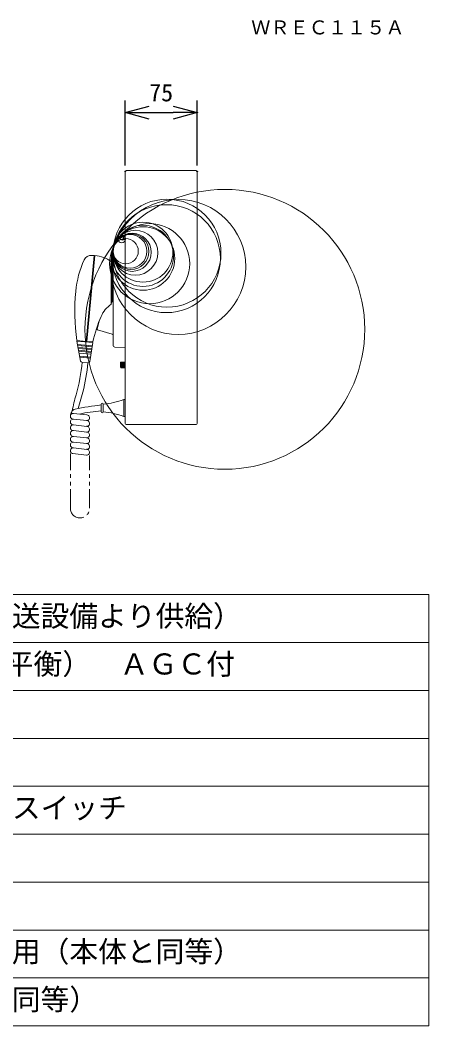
# Model space of a CAD drawing. Units: millimetres, scale not verified. Extents: x -62 to 63, y -56 to 57.
# Drawn here: x 19.9 to 62.5, y -56.5 to 48.4 of the extents above; entities that cross this region are included whole.
import ezdxf
from ezdxf.enums import TextEntityAlignment as Align

# ---------------------------------------------------------------- set-up
doc = ezdxf.new("R2010")
doc.units = ezdxf.units.MM
doc.header["$LTSCALE"] = 0.125
doc.header["$PDMODE"] = 32
doc.header["$PDSIZE"] = 0.0625
doc.linetypes.add('USER1', pattern=[31.75, 15.875, -3.175, 3.175, -3.175, 3.175, -3.175])
for name, color, linetype in [('0-0_0', 7, 'Continuous'), ('0-1_Defpoints', 7, 'Continuous'), ('0-2_MOJI1', 7, 'Continuous'), ('0-4_TOUROKU', 7, 'Continuous')]:
    doc.layers.add(name, color=color, linetype=linetype)
doc.layers.add('0-3_WAKU', color=1, linetype='Continuous', lineweight=18)
doc.layers.add('0-5_GAIKEI', color=1, linetype='Continuous', lineweight=18)
doc.styles.add('ＭＳ ゴシック', font='')
doc.styles.get('ＭＳ ゴシック').set_extended_font_data('MS Gothic')

# ---------------------------------------------------------------- blocks, each defined once
blk = doc.blocks.new('_Open30')
at = {"layer": '0-0_0'}
blk.add_line((0, 0), (-1, 0), dxfattribs=at)
blk.add_lwpolyline([(-1, 0.26795), (0, 0), (-1, -0.26795)], dxfattribs=at)
blk = doc.blocks.new('D1')
at = {"layer": '0-0_0'}
for p, q in [((95.322, 221.2742), (95.322, 228.0307)), ((102.822, 221.2742), (102.822, 228.0307)), ((97.822, 226.7807), (100.322, 226.7807))]:
    blk.add_line(p, q, dxfattribs=at)
at = {"layer": '0-1_Defpoints'}
for p in [(102.822, 226.7807), (95.322, 220.6492), (102.822, 220.6492)]:
    blk.add_point(p, dxfattribs=at)
at = {"layer": '0-0_0', "xscale": 2.5, "yscale": 2.5, "rotation": 180}
blk.add_blockref('_Open30', (95.322, 226.7807), dxfattribs=at)
at = {"layer": '0-0_0', "xscale": 2.5, "yscale": 2.5}
blk.add_blockref('_Open30', (102.822, 226.7807), dxfattribs=at)
at = {"layer": '0-0_0', "style": 'ＭＳ ゴシック'}
blk.add_text('75', height=1.833, dxfattribs=at).set_placement((97.822, 227.4057), align=Align.BOTTOM_LEFT)

msp = doc.modelspace()

# ---------------------------------------------------------------- linework, layer by layer
at = {"layer": '0-3_WAKU', "color": 4}
for p, q in [((62.5093, -11.4959), (-62.4907, -11.4959)), ((62.5093, -56.4959), (62.5093, -11.4959)), ((-62.4907, -56.4959), (62.5093, -56.4959))]:
    msp.add_line(p, q, dxfattribs=at)
at = {"layer": '0-3_WAKU'}
for p, q in [((-62.4907, -16.4959), (62.5093, -16.4959)), ((62.5093, -21.4959), (-62.4907, -21.4959)), ((-62.4907, -26.4959), (62.5093, -26.4959)), ((-62.4907, -31.4959), (62.5093, -31.4959)), ((-62.4907, -36.4959), (62.5093, -36.4959)), ((-62.4907, -41.4959), (62.5093, -41.4959)), ((-62.4907, -46.4959), (62.5093, -46.4959)), ((-62.4907, -51.4959), (62.5093, -51.4959))]:
    msp.add_line(p, q, dxfattribs=at)
at = {"layer": '0-5_GAIKEI', "color": 7}
for p, q in [((30.8313, 6.3541), (30.8313, 32.6541)), ((30.9313, 32.7541), (38.2313, 32.7541)), ((38.3313, 32.6541), (38.3313, 6.3541)), ((38.2313, 6.2541), (30.9313, 6.2541))]:
    msp.add_line(p, q, dxfattribs=at)
at = {"layer": '0-5_GAIKEI'}
for p, q in [((30.8313, 25.9845), (30.4183, 25.9541)), ((29.5613, 14.5226), (29.5613, 24.2927)), ((29.6058, 24.6751), (29.6058, 24.6751)), ((29.6058, 24.675), (29.6058, 24.675)), ((26.7593, 14.9188), (27.5741, 23.8818)), ((27.6538, 23.8746), (26.839, 14.9115)), ((27.3296, 23.8955), (27.5741, 23.8818)), ((27.5696, 23.832), (27.6493, 23.8248)), ((29.4613, 23.2382), (29.3349, 23.2382)), ((29.3613, 18.7991), (29.3613, 23.2173)), ((29.4613, 23.1078), (29.3613, 23.1169)), ((27.8992, 16.2221), (28.1129, 17.0113)), ((27.9471, 16.1369), (27.9468, 16.1367)), ((27.9468, 16.1367), (29.4541, 15.6881)), ((26.7593, 14.9188), (25.7833, 15.0075)), ((27.4519, 14.8056), (25.7888, 14.9568)), ((25.7888, 14.9568), (26.1807, 12.8718)), ((25.8884, 14.9477), (25.8929, 14.9975)), ((26.7638, 14.9686), (26.8435, 14.9613)), ((27.4564, 14.8554), (26.839, 14.9115)), ((27.4519, 14.8056), (27.1208, 12.8163)), ((27.3523, 14.8147), (27.3569, 14.8644)), ((25.856, 14.5992), (27.3943, 14.4594)), ((25.8752, 14.4971), (27.3778, 14.3605)), ((25.9136, 14.2928), (27.3449, 14.1626)), ((25.9328, 14.1906), (27.3284, 14.0637)), ((25.9712, 13.9863), (27.2955, 13.8659)), ((25.9904, 13.8841), (27.279, 13.767)), ((26.0288, 13.6798), (27.2461, 13.5692)), ((29.7508, 14.3228), (30.8313, 14.2662)), ((26.0864, 13.3733), (27.1967, 13.2724)), ((26.1056, 13.2712), (27.1802, 13.1735)), ((26.9592, 12.6915), (26.3145, 12.7501)), ((30.3313, 12.7162), (30.3813, 12.7662)), ((30.3313, 12.7162), (30.3313, 12.2162)), ((30.3813, 12.7662), (30.3813, 12.1662)), ((30.3813, 12.7662), (30.8313, 12.7662)), ((30.3813, 12.7162), (30.8313, 12.7162)), ((30.3813, 12.6662), (30.8313, 12.6662)), ((30.3313, 12.2162), (30.3813, 12.1662)), ((30.3813, 12.5662), (30.8313, 12.5662)), ((30.3813, 12.4662), (30.8313, 12.4662)), ((30.3813, 12.3662), (30.8313, 12.3662)), ((30.3813, 12.2662), (30.8313, 12.2662)), ((30.3813, 12.2162), (30.8313, 12.2162)), ((30.3813, 12.1662), (30.8313, 12.1662)), ((26.4025, 9.6359), (25.9172, 7.9187)), ((25.4415, 7.4065), (26.8415, 7.2548)), ((28.3313, 8.3662), (28.3313, 7.5662)), ((28.5313, 8.3662), (28.5313, 7.5662)), ((25.4415, 6.8065), (26.8415, 6.6548)), ((25.4415, 6.2065), (26.8415, 6.0548)), ((25.4415, 5.6065), (26.8415, 5.4548)), ((25.4415, 5.0065), (26.8415, 4.8548)), ((25.4415, 4.4065), (26.8415, 4.2548)), ((25.3768, 3.21), (26.7768, 3.0583)), ((25.4415, 3.8065), (26.8415, 3.6548))]:
    msp.add_line(p, q, dxfattribs=at)
at = {"layer": '0-5_GAIKEI', "linetype": 'USER1'}
for p, q in [((25.1092, -2.4987), (25.1092, 3.239)), ((27.1092, -2.4987), (27.1092, 3.0223))]:
    msp.add_line(p, q, dxfattribs=at)
at = {"layer": '0-5_GAIKEI'}
for points in [[(29.3613, 18.8995), (29.4613, 19.0913), (29.4613, 23.2382)], [(30.8313, 7.0762), (30.6813, 7.0762), (30.6813, 8.8562), (30.8313, 8.8562)]]:
    msp.add_lwpolyline(points, dxfattribs=at)
for centre, radius in [((41.2223, 16.1783), 14.5946), ((36.3617, 22.6908), 7.0412), ((35.1875, 24.1205), 5.6288), ((35.1245, 23.5505), 5.6321), ((32.6828, 24.2239), 3.122), ((33.3777, 23.027), 4.1811), ((32.6939, 23.5661), 3.3104), ((32.6821, 23.8419), 3.1859), ((31.8894, 24.1675), 2.3387), ((31.5479, 24.2153), 1.9933), ((31.4288, 24.2903), 1.8662), ((30.8798, 24.3335), 1.3156), ((31.3353, 24.317), 1.7577), ((30.466, 25.578), 0.3791), ((30.4425, 25.7455), 0.2099), ((30.5449, 25.7427), 0.2602), ((30.4269, 25.8442), 0.11), ((30.4294, 25.8588), 0.0969), ((30.4336, 25.8588), 0.0994), ((30.4176, 25.877), 0.0752), ((30.4201, 25.8787), 0.0749), ((30.4188, 25.8818), 0.0715)]:
    msp.add_circle(centre, radius, dxfattribs=at)
at = {"layer": '0-5_GAIKEI', "color": 7}
for centre, start, end in [((30.9313, 32.6541), 90, 180), ((38.2313, 32.6541), 0, 90), ((30.9313, 6.3541), 180, 270), ((38.2313, 6.3541), 270, 0)]:
    msp.add_arc(centre, 0.1, start, end, dxfattribs=at)
at = {"layer": '0-5_GAIKEI'}
for centre, radius, start, end in [((35.6244, 19.2113), 10, 155.0184, 174.68466), ((27.2851, 23.0967), 0.8, 86.80487, 155.0184), ((27.4812, 20.8795), 3, 51.1916, 86.70081), ((48.2741, 18.0825), 22.7, 174.80557, 187.78536), ((31.0667, 16.331), 3, 124.64328, 156.40217), ((41.1469, 11.9276), 14, 156.40218, 167.92854), ((27.9667, 16.2038), 0.07, 164.8461, 253.42599), ((29.4113, 15.5444), 0.15, 0, 73.42599), ((29.7613, 14.5226), 0.2, 180, 267), ((7.6801, 14.5393), 18.7538, 343.94472, 354.51602), ((26.3281, 12.8995), 0.15, 190.64532, 264.80557), ((7.6801, 14.5393), 19.3539, 345.32382, 354.51602), ((26.9728, 12.8409), 0.15, 264.80557, 350.54954), ((36.3958, 5.9442), 11.2234, 162.3203, 171.1413), ((28.4313, 8.3662), 0.1, 0, 180), ((27.8696, 16.2317), 7.8933, 274.80924, 290.86839), ((25.4092, 7.1083), 0.3, 83.81307, 263.81478), ((26.627, 6.908), 1.5341, 154.01691, 170.82184), ((25.6973, 7.361), 0.5, 102.36105, 154.01691), ((30.616, -15.083), 23.4767, 95.58469, 102.36105), ((30.6047, -15.1097), 22.9065, 95.69588, 101.46014), ((28.4313, 7.5662), 0.1, 180, 0), ((27.8696, -0.2993), 7.8933, 69.13161, 85.19076), ((25.4092, 6.5083), 0.3, 83.81307, 263.81478), ((26.8092, 6.9565), 0.3, 263.81276, 83.81509), ((26.8092, 6.3565), 0.3, 263.81276, 83.81509), ((25.4092, 5.9083), 0.3, 83.81307, 263.81478), ((25.4092, 5.3083), 0.3, 83.81307, 263.81478), ((26.8092, 5.7565), 0.3, 263.81276, 83.81509), ((26.8092, 5.1565), 0.3, 263.81276, 83.81509), ((25.4092, 4.7083), 0.3, 83.81307, 263.81478), ((25.4092, 4.1083), 0.3, 83.81307, 263.81478), ((26.8092, 4.5565), 0.3, 263.81276, 83.81509), ((26.8092, 3.9565), 0.3, 263.81276, 83.81509), ((25.4092, 3.5083), 0.3, 83.81307, 263.81478), ((26.8092, 3.3565), 0.3, 263.81276, 83.81509)]:
    msp.add_arc(centre, radius, start, end, dxfattribs=at)
at = {"layer": '0-5_GAIKEI', "linetype": 'USER1'}
msp.add_arc((26.1091, -2.4987), 1, 180, 0, dxfattribs=at)

# ---------------------------------------------------------------- block references
at = {"layer": '0-0_0'}
msp.add_blockref('D1', (-64.4907, -187.9952), dxfattribs=at)

# ---------------------------------------------------------------- texts
at = {"layer": '0-2_MOJI1', "style": 'ＭＳ ゴシック'}
for s, p in [('ＤＣ２４Ｖ（壁掛形非常用放送設備より供給）', (-19.9907, -15.4959)), ('－５８ｄＢＶ\u3000６００Ω（不平衡）\u3000ＡＧＣ付', (-19.9907, -20.4959)), ('地震放送表示、地震放送停止スイッチ', (-19.9907, -35.4959)), ('５個：放送又は内蔵音源選択用（本体と同等）', (-19.9907, -50.4959)), ('上り４音／下り４音（本体と同等）', (-19.9907, -55.4959))]:
    msp.add_text(s, height=2.199, dxfattribs=at).set_placement(p, align=Align.BOTTOM_LEFT)
at = {"layer": '0-4_TOUROKU', "style": 'ＭＳ ゴシック'}
msp.add_text('ＷＲＥＣ１１５Ａ', height=1.466, dxfattribs=at).set_placement((43.976, 46.5041), align=Align.BOTTOM_LEFT)

doc.saveas('drawing.dxf')
